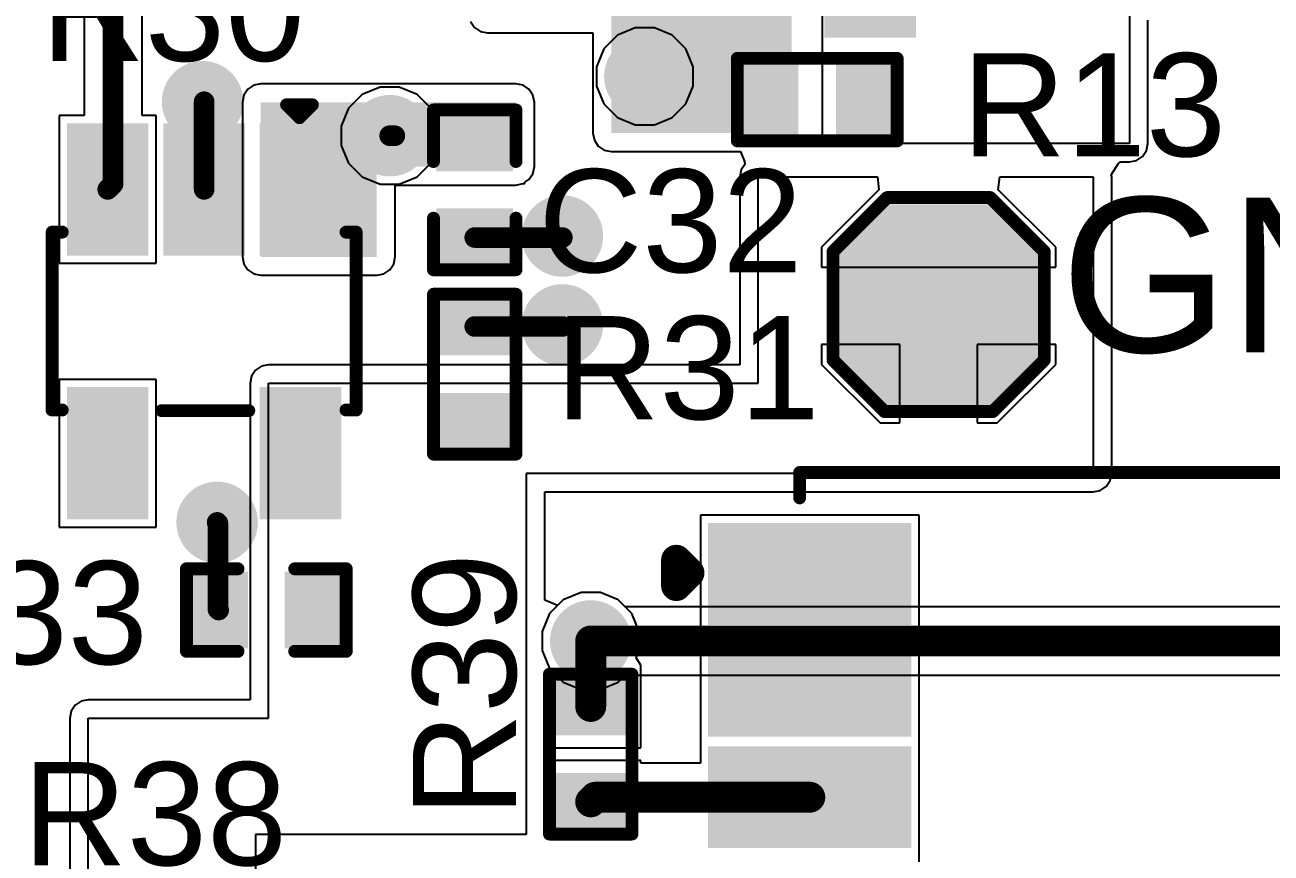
# Model space of a CAD drawing. Header units: millimetres. Extents: x -0.13 to 3.86, y -0.01 to 4.3.
# Drawn here: x 0.1605 to 0.644, y 1.2777 to 1.599 of the extents above; entities that cross this region are included whole.
import ezdxf

# ---------------------------------------------------------------- set-up
doc = ezdxf.new("R2010")
doc.units = ezdxf.units.MM
doc.header["$MEASUREMENT"] = 0
for name, color, linetype in [('BottomLayer', 5, 'Continuous'), ('BottomSolder', 6, 'Continuous'), ('MultiLayer', 9, 'Continuous'), ('PadHoleLayer', 156, 'Continuous'), ('TopLayer', 1, 'Continuous'), ('TopOverlay', 2, 'Continuous'), ('TopPaste', 8, 'Continuous'), ('TopSolder', 216, 'Continuous'), ('ViaHoleLayer', 16, 'Continuous')]:
    doc.layers.add(name, color=color, linetype=linetype)
doc.styles.add('Arial', font='arial.ttf', dxfattribs={"height": 0.2})

# ---------------------------------------------------------------- blocks, each defined once
blk = doc.blocks.new('SOT_23_5_114')
at = {"layer": 'TopLayer'}
for points in [[(-0.07283555, 0.0492119), (-0.02952845, 0.0492119), (-0.02952845, 0.0255899), (-0.07283555, 0.0255899)], [(0.02952845, 0.0492119), (0.07283555, 0.0492119), (0.07283555, 0.0255899), (0.02952845, 0.0255899)], [(-0.07283555, 0.0118119), (-0.02952845, 0.0118119), (-0.02952845, -0.0118101), (-0.07283555, -0.0118101)], [(-0.07283555, -0.0255901), (-0.02952845, -0.0255901), (-0.02952845, -0.0492121), (-0.07283555, -0.0492121)], [(0.02952845, -0.0255901), (0.07283555, -0.0255901), (0.07283555, -0.0492121), (0.02952845, -0.0492121)]]:
    blk.add_hatch(color=1, dxfattribs=at).paths.add_polyline_path(points)
at = {"layer": 'TopPaste'}
for points in [[(-0.07283555, 0.0492119), (-0.02952845, 0.0492119), (-0.02952845, 0.0255899), (-0.07283555, 0.0255899)], [(0.02952845, 0.0492119), (0.07283555, 0.0492119), (0.07283555, 0.0255899), (0.02952845, 0.0255899)], [(-0.07283555, 0.0118119), (-0.02952845, 0.0118119), (-0.02952845, -0.0118101), (-0.07283555, -0.0118101)], [(-0.07283555, -0.0255901), (-0.02952845, -0.0255901), (-0.02952845, -0.0492121), (-0.07283555, -0.0492121)], [(0.02952845, -0.0255901), (0.07283555, -0.0255901), (0.07283555, -0.0492121), (0.02952845, -0.0492121)]]:
    blk.add_hatch(color=8, dxfattribs=at).paths.add_polyline_path(points)
at = {"layer": 'TopSolder'}
for points in [[(-0.07683555, 0.0532119), (-0.02552845, 0.0532119), (-0.02552845, 0.0215899), (-0.07683555, 0.0215899)], [(0.02552845, 0.0532119), (0.07683555, 0.0532119), (0.07683555, 0.0215899), (0.02552845, 0.0215899)], [(-0.07683555, 0.0158119), (-0.02552845, 0.0158119), (-0.02552845, -0.0158101), (-0.07683555, -0.0158101)], [(-0.07683555, -0.0215901), (-0.02552845, -0.0215901), (-0.02552845, -0.0532121), (-0.07683555, -0.0532121)], [(0.02552845, -0.0215901), (0.07683555, -0.0215901), (0.07683555, -0.0532121), (0.02552845, -0.0532121)]]:
    blk.add_hatch(color=216, dxfattribs=at).paths.add_polyline_path(points)
at = {"layer": 'TopOverlay', "const_width": 0.005}
for points in [[(-0.034606, 0.0550629), (-0.034606, 0.0590009)], [(0.034394, 0.0590009), (-0.034606, 0.0590009)], [(0.034394, 0.0550629), (0.034394, 0.0590009)], [(-0.084, 0.0320009), (-0.084, 0.0420009)], [(-0.079, 0.0370009), (-0.084, 0.0420009)], [(-0.084, 0.0320009), (-0.079, 0.0370009)], [(0.034646, -0.0164571), (0.034646, 0.0173229)], [(-0.034606, -0.0589991), (-0.034606, -0.0550631)], [(0.034394, -0.0589991), (0.034394, -0.0550631)], [(0.034394, -0.0589991), (-0.034606, -0.0589991)]]:
    blk.add_lwpolyline(points, dxfattribs=at)
at = {"layer": 'TopOverlay', "const_width": 0.0025}
for points in [[(-0.035856, 0.0590009, 1), (-0.033356, 0.0590009, 1)], [(-0.035856, 0.0590009, 1), (-0.033356, 0.0590009, 1)], [(0.033144, 0.0590009, 1), (0.035644, 0.0590009, 1)], [(0.033144, 0.0590009, 1), (0.035644, 0.0590009, 1)], [(-0.035856, 0.0550629, 1), (-0.033356, 0.0550629, 1)], [(0.033144, 0.0550629, 1), (0.035644, 0.0550629, 1)], [(-0.08525, 0.0420009, 1), (-0.08275, 0.0420009, 1)], [(-0.08525, 0.0420009, 1), (-0.08275, 0.0420009, 1)], [(-0.08025, 0.0370009, 1), (-0.07775, 0.0370009, 1)], [(-0.08025, 0.0370009, 1), (-0.07775, 0.0370009, 1)], [(-0.08525, 0.0320009, 1), (-0.08275, 0.0320009, 1)], [(-0.08525, 0.0320009, 1), (-0.08275, 0.0320009, 1)], [(0.033396, 0.0173229, 1), (0.035896, 0.0173229, 1)], [(0.033396, -0.0164571, 1), (0.035896, -0.0164571, 1)], [(-0.035856, -0.0550631, 1), (-0.033356, -0.0550631, 1)], [(0.033144, -0.0550631, 1), (0.035644, -0.0550631, 1)], [(-0.035856, -0.0589991, 1), (-0.033356, -0.0589991, 1)], [(-0.035856, -0.0589991, 1), (-0.033356, -0.0589991, 1)], [(0.033144, -0.0589991, 1), (0.035644, -0.0589991, 1)], [(0.033144, -0.0589991, 1), (0.035644, -0.0589991, 1)]]:
    blk.add_lwpolyline(points, format="xyb", close=True, dxfattribs=at)
blk = doc.blocks.new('NEO_M8Q_01A_116')
at = {"layer": 'TopLayer'}
for points in [[(-0.20078655, 0.25984255), (-0.27165265, 0.25984255), (-0.27165265, 0.29133865), (-0.20078655, 0.29133865)], [(-0.20078655, 0.21653455), (-0.27165265, 0.21653455), (-0.27165265, 0.24803065), (-0.20078655, 0.24803065)], [(-0.20078655, 0.17322855), (-0.27165265, 0.17322855), (-0.27165265, 0.20472465), (-0.20078655, 0.20472465)]]:
    blk.add_hatch(color=1, dxfattribs=at).paths.add_polyline_path(points)
at = {"layer": 'TopSolder'}
for points in [[(-0.19678655, 0.25584255), (-0.27565265, 0.25584255), (-0.27565265, 0.29533865), (-0.19678655, 0.29533865)], [(-0.19678655, 0.21253455), (-0.27565265, 0.21253455), (-0.27565265, 0.25203065), (-0.19678655, 0.25203065)], [(-0.19678655, 0.16922855), (-0.27565265, 0.16922855), (-0.27565265, 0.20872465), (-0.19678655, 0.20872465)]]:
    blk.add_hatch(color=216, dxfattribs=at).paths.add_polyline_path(points)
at = {"layer": 'TopOverlay'}
for points, const_width in [([(-0.2401576, 0.3149606), (0.2401584, 0.3149606)], 0.005), ([(-0.2401576, 0.3051186), (-0.2401576, 0.3149606)], 0.005), ([(-0.2879996, 0.2810006), (-0.2829996, 0.2760006)], 0.011811), ([(-0.2879996, 0.2710006), (-0.2879996, 0.2810006)], 0.011811), ([(-0.2879996, 0.2710006), (-0.2829996, 0.2760006)], 0.011811)]:
    blk.add_lwpolyline(points, dxfattribs=dict(at, const_width=const_width))
for points, const_width in [([(-0.2414076, 0.3149606, 1), (-0.2389076, 0.3149606, 1)], 0.0025), ([(-0.2414076, 0.3149606, 1), (-0.2389076, 0.3149606, 1)], 0.0025), ([(-0.2414076, 0.3051186, 1), (-0.2389076, 0.3051186, 1)], 0.0025), ([(-0.2909523, 0.2810006, 1), (-0.2850469, 0.2810006, 1)], 0.0059055), ([(-0.2909523, 0.2810006, 1), (-0.2850469, 0.2810006, 1)], 0.0059055), ([(-0.2859523, 0.2760006, 1), (-0.2800469, 0.2760006, 1)], 0.0059055), ([(-0.2859523, 0.2760006, 1), (-0.2800469, 0.2760006, 1)], 0.0059055), ([(-0.2909523, 0.2710006, 1), (-0.2850469, 0.2710006, 1)], 0.0059055), ([(-0.2909523, 0.2710006, 1), (-0.2850469, 0.2710006, 1)], 0.0059055)]:
    blk.add_lwpolyline(points, format="xyb", close=True, dxfattribs=dict(at, const_width=const_width))
blk = doc.blocks.new('R___0402_125')
at = {"layer": 'TopLayer'}
for points in [[(-0.027499, -0.0125009), (-0.027499, 0.0124991), (-0.009499, 0.0124991), (-0.009499, -0.0125009)], [(0.009501, -0.0125009), (0.009501, 0.0124991), (0.027501, 0.0124991), (0.027501, -0.0125009)]]:
    blk.add_hatch(color=1, dxfattribs=at).paths.add_polyline_path(points)
at = {"layer": 'TopPaste'}
for points in [[(-0.027499, -0.0125009), (-0.027499, 0.0124991), (-0.009499, 0.0124991), (-0.009499, -0.0125009)], [(0.009501, -0.0125009), (0.009501, 0.0124991), (0.027501, 0.0124991), (0.027501, -0.0125009)]]:
    blk.add_hatch(color=8, dxfattribs=at).paths.add_polyline_path(points)
at = {"layer": 'TopSolder'}
for points in [[(-0.0296644, -0.0146663), (-0.0296644, 0.0146645), (-0.0073336, 0.0146645), (-0.0073336, -0.0146663)], [(0.0073356, -0.0146663), (0.0073356, 0.0146645), (0.0296664, 0.0146645), (0.0296664, -0.0146663)]]:
    blk.add_hatch(color=216, dxfattribs=at).paths.add_polyline_path(points)
at = {"layer": 'TopOverlay'}
for points, const_width in [([(-0.030999, 0.0159991), (-0.030999, -0.0160009)], 0.005), ([(-0.030999, 0.0159991), (0.031001, 0.0159991)], 0.005), ([(0.031001, 0.0159991), (0.031001, -0.0160009)], 0.005), ([(-0.030999, -0.0160009), (0.031001, -0.0160009)], 0.005), ([(-0.031999, -0.0170009), (0.032001, -0.0170009)], 0.000127)]:
    blk.add_lwpolyline(points, dxfattribs=dict(at, const_width=const_width))
for points, const_width in [([(-0.032249, 0.0159991, 1), (-0.029749, 0.0159991, 1)], 0.0025), ([(-0.032249, 0.0159991, 1), (-0.029749, 0.0159991, 1)], 0.0025), ([(0.029751, 0.0159991, 1), (0.032251, 0.0159991, 1)], 0.0025), ([(0.029751, 0.0159991, 1), (0.032251, 0.0159991, 1)], 0.0025), ([(-0.032249, -0.0160009, 1), (-0.029749, -0.0160009, 1)], 0.0025), ([(-0.032249, -0.0160009, 1), (-0.029749, -0.0160009, 1)], 0.0025), ([(0.029751, -0.0160009, 1), (0.032251, -0.0160009, 1)], 0.0025), ([(0.029751, -0.0160009, 1), (0.032251, -0.0160009, 1)], 0.0025), ([(-0.0320307, -0.0170009, 1), (-0.0319673, -0.0170009, 1)], 6.35e-05), ([(0.0319693, -0.0170009, 1), (0.0320327, -0.0170009, 1)], 6.35e-05)]:
    blk.add_lwpolyline(points, format="xyb", close=True, dxfattribs=dict(at, const_width=const_width))
blk = doc.blocks.new('R___0402_133')
at = {"layer": 'TopLayer'}
for points in [[(-0.027501, -0.0124991), (-0.027501, 0.0125009), (-0.009501, 0.0125009), (-0.009501, -0.0124991)], [(0.009499, -0.0124991), (0.009499, 0.0125009), (0.027499, 0.0125009), (0.027499, -0.0124991)]]:
    blk.add_hatch(color=1, dxfattribs=at).paths.add_polyline_path(points)
at = {"layer": 'TopPaste'}
for points in [[(-0.027501, -0.0124991), (-0.027501, 0.0125009), (-0.009501, 0.0125009), (-0.009501, -0.0124991)], [(0.009499, -0.0124991), (0.009499, 0.0125009), (0.027499, 0.0125009), (0.027499, -0.0124991)]]:
    blk.add_hatch(color=8, dxfattribs=at).paths.add_polyline_path(points)
at = {"layer": 'TopSolder'}
for points in [[(-0.0296664, -0.0146645), (-0.0296664, 0.0146663), (-0.0073356, 0.0146663), (-0.0073356, -0.0146645)], [(0.0073336, -0.0146645), (0.0073336, 0.0146663), (0.0296644, 0.0146663), (0.0296644, -0.0146645)]]:
    blk.add_hatch(color=216, dxfattribs=at).paths.add_polyline_path(points)
at = {"layer": 'TopOverlay'}
for points, const_width in [([(-0.031001, -0.0159991), (-0.031001, 0.0160009)], 0.005), ([(0.030999, 0.0160009), (-0.031001, 0.0160009)], 0.005), ([(0.030999, -0.0159991), (0.030999, 0.0160009)], 0.005), ([(0.030999, -0.0159991), (-0.031001, -0.0159991)], 0.005), ([(0.031999, -0.0169991), (-0.032001, -0.0169991)], 0.000127)]:
    blk.add_lwpolyline(points, dxfattribs=dict(at, const_width=const_width))
for points, const_width in [([(-0.032251, 0.0160009, 1), (-0.029751, 0.0160009, 1)], 0.0025), ([(-0.032251, 0.0160009, 1), (-0.029751, 0.0160009, 1)], 0.0025), ([(0.029749, 0.0160009, 1), (0.032249, 0.0160009, 1)], 0.0025), ([(0.029749, 0.0160009, 1), (0.032249, 0.0160009, 1)], 0.0025), ([(-0.032251, -0.0159991, 1), (-0.029751, -0.0159991, 1)], 0.0025), ([(-0.032251, -0.0159991, 1), (-0.029751, -0.0159991, 1)], 0.0025), ([(0.029749, -0.0159991, 1), (0.032249, -0.0159991, 1)], 0.0025), ([(0.029749, -0.0159991, 1), (0.032249, -0.0159991, 1)], 0.0025), ([(-0.0320327, -0.0169991, 1), (-0.0319693, -0.0169991, 1)], 6.35e-05), ([(0.0319673, -0.0169991, 1), (0.0320307, -0.0169991, 1)], 6.35e-05)]:
    blk.add_lwpolyline(points, format="xyb", close=True, dxfattribs=dict(at, const_width=const_width))
blk = doc.blocks.new('R___0402_151')
at = {"layer": 'TopLayer'}
for points in [[(-0.0275001, -0.0125), (-0.0275001, 0.0125), (-0.0095001, 0.0125), (-0.0095001, -0.0125)], [(0.0094999, -0.0125), (0.0094999, 0.0125), (0.0274999, 0.0125), (0.0274999, -0.0125)]]:
    blk.add_hatch(color=1, dxfattribs=at).paths.add_polyline_path(points)
at = {"layer": 'TopPaste'}
for points in [[(-0.0275001, -0.0125), (-0.0275001, 0.0125), (-0.0095001, 0.0125), (-0.0095001, -0.0125)], [(0.0094999, -0.0125), (0.0094999, 0.0125), (0.0274999, 0.0125), (0.0274999, -0.0125)]]:
    blk.add_hatch(color=8, dxfattribs=at).paths.add_polyline_path(points)
at = {"layer": 'TopSolder'}
for points in [[(-0.0296655, -0.0146654), (-0.0296655, 0.0146654), (-0.0073347, 0.0146654), (-0.0073347, -0.0146654)], [(0.0073345, -0.0146654), (0.0073345, 0.0146654), (0.0296653, 0.0146654), (0.0296653, -0.0146654)]]:
    blk.add_hatch(color=216, dxfattribs=at).paths.add_polyline_path(points)
at = {"layer": 'TopOverlay'}
for points, const_width in [([(-0.0310001, -0.016), (-0.0310001, 0.016)], 0.005), ([(-0.0310001, 0.016), (0.0309999, 0.016)], 0.005), ([(0.0309999, -0.016), (0.0309999, 0.016)], 0.005), ([(-0.0310001, -0.016), (0.0309999, -0.016)], 0.005), ([(-0.0320001, -0.017), (0.0319999, -0.017)], 0.000127)]:
    blk.add_lwpolyline(points, dxfattribs=dict(at, const_width=const_width))
for points, const_width in [([(-0.0322501, 0.016, 1), (-0.0297501, 0.016, 1)], 0.0025), ([(-0.0322501, 0.016, 1), (-0.0297501, 0.016, 1)], 0.0025), ([(0.0297499, 0.016, 1), (0.0322499, 0.016, 1)], 0.0025), ([(0.0297499, 0.016, 1), (0.0322499, 0.016, 1)], 0.0025), ([(-0.0322501, -0.016, 1), (-0.0297501, -0.016, 1)], 0.0025), ([(-0.0322501, -0.016, 1), (-0.0297501, -0.016, 1)], 0.0025), ([(0.0297499, -0.016, 1), (0.0322499, -0.016, 1)], 0.0025), ([(0.0297499, -0.016, 1), (0.0322499, -0.016, 1)], 0.0025), ([(-0.0320318, -0.017, 1), (-0.0319684, -0.017, 1)], 6.35e-05), ([(0.0319682, -0.017, 1), (0.0320316, -0.017, 1)], 6.35e-05)]:
    blk.add_lwpolyline(points, format="xyb", close=True, dxfattribs=dict(at, const_width=const_width))
blk = doc.blocks.new('TSOT_25_170')
at = {"layer": 'TopLayer'}
for points in [[(-0.02360295, 0.05118045), (-0.02360295, 0.02362135), (-0.06297305, 0.02362135), (-0.06297305, 0.05118045)], [(0.06297305, 0.05118045), (0.06297305, 0.02362135), (0.02360295, 0.02362135), (0.02360295, 0.05118045)], [(-0.02360295, 0.01378045), (-0.02360295, -0.01377865), (-0.06297305, -0.01377865), (-0.06297305, 0.01378045)], [(-0.02360295, -0.02362155), (-0.02360295, -0.05118065), (-0.06297305, -0.05118065), (-0.06297305, -0.02362155)], [(0.06297305, -0.02362155), (0.06297305, -0.05118065), (0.02360295, -0.05118065), (0.02360295, -0.02362155)]]:
    blk.add_hatch(color=1, dxfattribs=at).paths.add_polyline_path(points)
at = {"layer": 'TopPaste'}
for points in [[(-0.02360295, 0.05118045), (-0.02360295, 0.02362135), (-0.06297305, 0.02362135), (-0.06297305, 0.05118045)], [(0.06297305, 0.05118045), (0.06297305, 0.02362135), (0.02360295, 0.02362135), (0.02360295, 0.05118045)], [(-0.02360295, 0.01378045), (-0.02360295, -0.01377865), (-0.06297305, -0.01377865), (-0.06297305, 0.01378045)], [(-0.02360295, -0.02362155), (-0.02360295, -0.05118065), (-0.06297305, -0.05118065), (-0.06297305, -0.02362155)], [(0.06297305, -0.02362155), (0.06297305, -0.05118065), (0.02360295, -0.05118065), (0.02360295, -0.02362155)]]:
    blk.add_hatch(color=8, dxfattribs=at).paths.add_polyline_path(points)
at = {"layer": 'TopSolder'}
for points in [[(-0.01960295, 0.05518045), (-0.01960295, 0.01962135), (-0.06697305, 0.01962135), (-0.06697305, 0.05518045)], [(0.06697305, 0.05518045), (0.06697305, 0.01962135), (0.01960295, 0.01962135), (0.01960295, 0.05518045)], [(-0.01960295, 0.01778045), (-0.01960295, -0.01777865), (-0.06697305, -0.01777865), (-0.06697305, 0.01778045)], [(-0.01960295, -0.01962155), (-0.01960295, -0.05518065), (-0.06697305, -0.05518065), (-0.06697305, -0.01962155)], [(0.06697305, -0.01962155), (0.06697305, -0.05518065), (0.01960295, -0.05518065), (0.01960295, -0.01962155)]]:
    blk.add_hatch(color=216, dxfattribs=at).paths.add_polyline_path(points)
at = {"layer": 'TopOverlay', "const_width": 0.005}
for points in [[(0.046, 0.0610009), (-0.046, 0.0610009)], [(-0.075, 0.0330009), (-0.075, 0.0430009)], [(-0.07, 0.0380009), (-0.075, 0.0430009)], [(-0.075, 0.0330009), (-0.07, 0.0380009)], [(0.046, -0.0609991), (-0.046, -0.0609991)]]:
    blk.add_lwpolyline(points, dxfattribs=at)
at = {"layer": 'TopOverlay', "const_width": 0.0025}
for points in [[(-0.04725, 0.0610009, 1), (-0.04475, 0.0610009, 1)], [(0.04475, 0.0610009, 1), (0.04725, 0.0610009, 1)], [(-0.07625, 0.0430009, 1), (-0.07375, 0.0430009, 1)], [(-0.07625, 0.0430009, 1), (-0.07375, 0.0430009, 1)], [(-0.07125, 0.0380009, 1), (-0.06875, 0.0380009, 1)], [(-0.07125, 0.0380009, 1), (-0.06875, 0.0380009, 1)], [(-0.07625, 0.0330009, 1), (-0.07375, 0.0330009, 1)], [(-0.07625, 0.0330009, 1), (-0.07375, 0.0330009, 1)], [(-0.04725, -0.0609991, 1), (-0.04475, -0.0609991, 1)], [(0.04475, -0.0609991, 1), (0.04725, -0.0609991, 1)]]:
    blk.add_lwpolyline(points, format="xyb", close=True, dxfattribs=at)
blk = doc.blocks.new('T____P______TH_1_8___H_________0_92___187')
at = {"layer": 'BottomLayer'}
blk.add_hatch(color=5, dxfattribs=at).paths.add_polyline_path([(0.017717425, 0.03543305), (-0.017715625, 0.03543305), (-0.03543215, 0.017716525), (-0.03543215, -0.017716525), (-0.017715625, -0.03543305), (0.017717425, -0.03543305), (0.03543395, -0.017716525), (0.03543395, 0.017716525)])
at = {"layer": 'BottomSolder'}
blk.add_hatch(color=6, dxfattribs=at).paths.add_polyline_path([(0.019717425, 0.03943305), (-0.019715625, 0.03943305), (-0.03943215, 0.019716525), (-0.03943215, -0.019716525), (-0.019715625, -0.03943305), (0.019717425, -0.03943305), (0.03943395, -0.019716525), (0.03943395, 0.019716525)])
at = {"layer": 'MultiLayer'}
blk.add_hatch(color=9, dxfattribs=at).paths.add_polyline_path([(0.017717425, 0.03543305), (-0.017715625, 0.03543305), (-0.03543215, 0.017716525), (-0.03543215, -0.017716525), (-0.017715625, -0.03543305), (0.017717425, -0.03543305), (0.03543395, -0.017716525), (0.03543395, 0.017716525)])
at = {"layer": 'PadHoleLayer'}
h = blk.add_hatch(color=156, dxfattribs=at)
edge = h.paths.add_edge_path()
edge.add_arc((9e-07, 0), 0.0181102, 0, 360)
at = {"layer": 'TopLayer'}
blk.add_hatch(color=1, dxfattribs=at).paths.add_polyline_path([(0.017717425, 0.03543305), (-0.017715625, 0.03543305), (-0.03543215, 0.017716525), (-0.03543215, -0.017716525), (-0.017715625, -0.03543305), (0.017717425, -0.03543305), (0.03543395, -0.017716525), (0.03543395, 0.017716525)])
at = {"layer": 'TopSolder'}
blk.add_hatch(color=216, dxfattribs=at).paths.add_polyline_path([(0.019717425, 0.03943305), (-0.019715625, 0.03943305), (-0.03943215, 0.019716525), (-0.03943215, -0.019716525), (-0.019715625, -0.03943305), (0.019717425, -0.03943305), (0.03943395, -0.019716525), (0.03943395, 0.019716525)])
at = {"layer": 'TopOverlay', "const_width": 0.005}
for points in [[(-0.0409991, 0.021), (-0.0199991, 0.042)], [(-0.0199991, 0.042), (0.0200009, 0.042)], [(0.0200009, 0.042), (0.0410009, 0.021)], [(-0.0409991, -0.021), (-0.0409991, 0.021)], [(0.0410009, -0.021), (0.0410009, 0.021)], [(-0.0409991, -0.021), (-0.0209991, -0.041)], [(0.0210009, -0.041), (0.0410009, -0.021)], [(-0.0199991, -0.041), (0.0210009, -0.041)]]:
    blk.add_lwpolyline(points, dxfattribs=at)
at = {"layer": 'TopOverlay', "const_width": 0.0025}
for points in [[(-0.0212491, 0.042, 1), (-0.0187491, 0.042, 1)], [(-0.0212491, 0.042, 1), (-0.0187491, 0.042, 1)], [(0.0187509, 0.042, 1), (0.0212509, 0.042, 1)], [(0.0187509, 0.042, 1), (0.0212509, 0.042, 1)], [(-0.0422491, 0.021, 1), (-0.0397491, 0.021, 1)], [(-0.0422491, 0.021, 1), (-0.0397491, 0.021, 1)], [(0.0397509, 0.021, 1), (0.0422509, 0.021, 1)], [(0.0397509, 0.021, 1), (0.0422509, 0.021, 1)], [(-0.0422491, -0.021, 1), (-0.0397491, -0.021, 1)], [(-0.0422491, -0.021, 1), (-0.0397491, -0.021, 1)], [(0.0397509, -0.021, 1), (0.0422509, -0.021, 1)], [(0.0397509, -0.021, 1), (0.0422509, -0.021, 1)], [(-0.0222491, -0.041, 1), (-0.0197491, -0.041, 1)], [(-0.0212491, -0.041, 1), (-0.0187491, -0.041, 1)], [(0.0197509, -0.041, 1), (0.0222509, -0.041, 1)], [(0.0197509, -0.041, 1), (0.0222509, -0.041, 1)]]:
    blk.add_lwpolyline(points, format="xyb", close=True, dxfattribs=at)
blk = doc.blocks.new('C___0402_218')
at = {"layer": 'TopLayer'}
for points in [[(-0.0275009, -0.0125), (-0.0275009, 0.0125), (-0.0095009, 0.0125), (-0.0095009, -0.0125)], [(0.0094991, -0.0125), (0.0094991, 0.0125), (0.0274991, 0.0125), (0.0274991, -0.0125)]]:
    blk.add_hatch(color=1, dxfattribs=at).paths.add_polyline_path(points)
at = {"layer": 'TopPaste'}
for points in [[(-0.0275009, -0.0125), (-0.0275009, 0.0125), (-0.0095009, 0.0125), (-0.0095009, -0.0125)], [(0.0094991, -0.0125), (0.0094991, 0.0125), (0.0274991, 0.0125), (0.0274991, -0.0125)]]:
    blk.add_hatch(color=8, dxfattribs=at).paths.add_polyline_path(points)
at = {"layer": 'TopSolder'}
for points in [[(-0.0298631, -0.0148622), (-0.0298631, 0.0148622), (-0.0071387, 0.0148622), (-0.0071387, -0.0148622)], [(0.0071369, -0.0148622), (0.0071369, 0.0148622), (0.0298613, 0.0148622), (0.0298613, -0.0148622)]]:
    blk.add_hatch(color=216, dxfattribs=at).paths.add_polyline_path(points)
at = {"layer": 'TopOverlay', "const_width": 0.005}
for points in [[(-0.0110009, 0.016), (-0.0310009, 0.016)], [(-0.0310009, 0.016), (-0.0310009, -0.016)], [(0.0309991, 0.016), (0.0109991, 0.016)], [(0.0309991, 0.016), (0.0309991, -0.016)], [(-0.0110009, -0.016), (-0.0310009, -0.016)], [(0.0309991, -0.016), (0.0109991, -0.016)]]:
    blk.add_lwpolyline(points, dxfattribs=at)
at = {"layer": 'TopOverlay', "const_width": 0.0025}
for points in [[(-0.0322509, 0.016, 1), (-0.0297509, 0.016, 1)], [(-0.0322509, 0.016, 1), (-0.0297509, 0.016, 1)], [(-0.0122509, 0.016, 1), (-0.0097509, 0.016, 1)], [(0.0097491, 0.016, 1), (0.0122491, 0.016, 1)], [(0.0297491, 0.016, 1), (0.0322491, 0.016, 1)], [(0.0297491, 0.016, 1), (0.0322491, 0.016, 1)], [(-0.0322509, -0.016, 1), (-0.0297509, -0.016, 1)], [(-0.0322509, -0.016, 1), (-0.0297509, -0.016, 1)], [(-0.0122509, -0.016, 1), (-0.0097509, -0.016, 1)], [(0.0097491, -0.016, 1), (0.0122491, -0.016, 1)], [(0.0297491, -0.016, 1), (0.0322491, -0.016, 1)], [(0.0297491, -0.016, 1), (0.0322491, -0.016, 1)]]:
    blk.add_lwpolyline(points, format="xyb", close=True, dxfattribs=at)
blk = doc.blocks.new('C___0402_219')
at = {"layer": 'TopLayer'}
for points in [[(-0.0275, -0.0124991), (-0.0275, 0.0125009), (-0.0095, 0.0125009), (-0.0095, -0.0124991)], [(0.0095, -0.0124991), (0.0095, 0.0125009), (0.0275, 0.0125009), (0.0275, -0.0124991)]]:
    blk.add_hatch(color=1, dxfattribs=at).paths.add_polyline_path(points)
at = {"layer": 'TopPaste'}
for points in [[(-0.0275, -0.0124991), (-0.0275, 0.0125009), (-0.0095, 0.0125009), (-0.0095, -0.0124991)], [(0.0095, -0.0124991), (0.0095, 0.0125009), (0.0275, 0.0125009), (0.0275, -0.0124991)]]:
    blk.add_hatch(color=8, dxfattribs=at).paths.add_polyline_path(points)
at = {"layer": 'TopSolder'}
for points in [[(-0.0298622, -0.0148613), (-0.0298622, 0.0148631), (-0.0071378, 0.0148631), (-0.0071378, -0.0148613)], [(0.0071378, -0.0148613), (0.0071378, 0.0148631), (0.0298622, 0.0148631), (0.0298622, -0.0148613)]]:
    blk.add_hatch(color=216, dxfattribs=at).paths.add_polyline_path(points)
at = {"layer": 'TopOverlay', "const_width": 0.005}
for points in [[(-0.011, 0.0160009), (-0.031, 0.0160009)], [(-0.031, -0.0159991), (-0.031, 0.0160009)], [(0.031, 0.0160009), (0.011, 0.0160009)], [(0.031, -0.0159991), (0.031, 0.0160009)], [(-0.011, -0.0159991), (-0.031, -0.0159991)], [(0.031, -0.0159991), (0.011, -0.0159991)]]:
    blk.add_lwpolyline(points, dxfattribs=at)
at = {"layer": 'TopOverlay', "const_width": 0.0025}
for points in [[(-0.03225, 0.0160009, 1), (-0.02975, 0.0160009, 1)], [(-0.03225, 0.0160009, 1), (-0.02975, 0.0160009, 1)], [(-0.01225, 0.0160009, 1), (-0.00975, 0.0160009, 1)], [(0.00975, 0.0160009, 1), (0.01225, 0.0160009, 1)], [(0.02975, 0.0160009, 1), (0.03225, 0.0160009, 1)], [(0.02975, 0.0160009, 1), (0.03225, 0.0160009, 1)], [(-0.03225, -0.0159991, 1), (-0.02975, -0.0159991, 1)], [(-0.03225, -0.0159991, 1), (-0.02975, -0.0159991, 1)], [(-0.01225, -0.0159991, 1), (-0.00975, -0.0159991, 1)], [(0.00975, -0.0159991, 1), (0.01225, -0.0159991, 1)], [(0.02975, -0.0159991, 1), (0.03225, -0.0159991, 1)], [(0.02975, -0.0159991, 1), (0.03225, -0.0159991, 1)]]:
    blk.add_lwpolyline(points, format="xyb", close=True, dxfattribs=at)

msp = doc.modelspace()

# ---------------------------------------------------------------- hatches: boundary and pattern name
at = {"layer": 'BottomLayer'}
h = msp.add_hatch(color=5, dxfattribs=at)
edge = h.paths.add_edge_path()
edge.add_arc((0.401, 1.579), 0.011811, 0, 360)
h = msp.add_hatch(color=5, dxfattribs=at)
edge = h.paths.add_edge_path()
edge.add_arc((0.2293949, 1.5691829), 0.011811, 0, 360)
h = msp.add_hatch(color=5, dxfattribs=at)
edge = h.paths.add_edge_path()
edge.add_arc((0.302, 1.556), 0.011811, 0, 360)
h = msp.add_hatch(color=5, dxfattribs=at)
edge = h.paths.add_edge_path()
edge.add_arc((0.3690009, 1.517106), 0.011811, 0, 360)
h = msp.add_hatch(color=5, dxfattribs=at)
edge = h.paths.add_edge_path()
edge.add_arc((0.3690009, 1.482606), 0.011811, 0, 360)
h = msp.add_hatch(color=5, dxfattribs=at)
edge = h.paths.add_edge_path()
edge.add_arc((0.2350449, 1.4060009), 0.011811, 0, 360)
h = msp.add_hatch(color=5, dxfattribs=at)
edge = h.paths.add_edge_path()
edge.add_arc((0.38, 1.36), 0.011811, 0, 360)
at = {"layer": 'BottomSolder'}
h = msp.add_hatch(color=6, dxfattribs=at)
edge = h.paths.add_edge_path()
edge.add_arc((0.401, 1.579), 0.015811, 0, 360)
h = msp.add_hatch(color=6, dxfattribs=at)
edge = h.paths.add_edge_path()
edge.add_arc((0.2293949, 1.5691829), 0.015811, 0, 360)
h = msp.add_hatch(color=6, dxfattribs=at)
edge = h.paths.add_edge_path()
edge.add_arc((0.302, 1.556), 0.015811, 0, 360)
h = msp.add_hatch(color=6, dxfattribs=at)
edge = h.paths.add_edge_path()
edge.add_arc((0.3690009, 1.517106), 0.015811, 0, 360)
h = msp.add_hatch(color=6, dxfattribs=at)
edge = h.paths.add_edge_path()
edge.add_arc((0.3690009, 1.482606), 0.015811, 0, 360)
h = msp.add_hatch(color=6, dxfattribs=at)
edge = h.paths.add_edge_path()
edge.add_arc((0.2350449, 1.4060009), 0.015811, 0, 360)
h = msp.add_hatch(color=6, dxfattribs=at)
edge = h.paths.add_edge_path()
edge.add_arc((0.38, 1.36), 0.015811, 0, 360)
at = {"layer": 'TopLayer'}
for points in [[(0.388, 1.557), (0.458, 1.557), (0.458, 1.639), (0.388, 1.639)], [(0.252, 1.544), (0.351, 1.544), (0.351, 1.569), (0.252, 1.569)], [(0.252, 1.509), (0.297, 1.509), (0.297, 1.569), (0.252, 1.569)]]:
    msp.add_hatch(color=1, dxfattribs=at).paths.add_polyline_path(points)
h = msp.add_hatch(color=1, dxfattribs=at)
edge = h.paths.add_edge_path()
edge.add_arc((0.401, 1.579), 0.011811, 0, 360)
h = msp.add_hatch(color=1, dxfattribs=at)
edge = h.paths.add_edge_path()
edge.add_arc((0.2293949, 1.5691829), 0.011811, 0, 360)
h = msp.add_hatch(color=1, dxfattribs=at)
edge = h.paths.add_edge_path()
edge.add_arc((0.302, 1.556), 0.011811, 0, 360)
h = msp.add_hatch(color=1, dxfattribs=at)
edge = h.paths.add_edge_path()
edge.add_arc((0.3690009, 1.517106), 0.011811, 0, 360)
h = msp.add_hatch(color=1, dxfattribs=at)
edge = h.paths.add_edge_path()
edge.add_arc((0.3690009, 1.482606), 0.011811, 0, 360)
h = msp.add_hatch(color=1, dxfattribs=at)
edge = h.paths.add_edge_path()
edge.add_arc((0.2350449, 1.4060009), 0.011811, 0, 360)
h = msp.add_hatch(color=1, dxfattribs=at)
edge = h.paths.add_edge_path()
edge.add_arc((0.38, 1.36), 0.011811, 0, 360)
at = {"layer": 'ViaHoleLayer'}
h = msp.add_hatch(color=16, dxfattribs=at)
edge = h.paths.add_edge_path()
edge.add_arc((0.401, 1.579), 0.0059055, 0, 360)
h = msp.add_hatch(color=16, dxfattribs=at)
edge = h.paths.add_edge_path()
edge.add_arc((0.2293949, 1.5691829), 0.0059055, 0, 360)
h = msp.add_hatch(color=16, dxfattribs=at)
edge = h.paths.add_edge_path()
edge.add_arc((0.302, 1.556), 0.0059055, 0, 360)
h = msp.add_hatch(color=16, dxfattribs=at)
edge = h.paths.add_edge_path()
edge.add_arc((0.3690009, 1.517106), 0.0059055, 0, 360)
h = msp.add_hatch(color=16, dxfattribs=at)
edge = h.paths.add_edge_path()
edge.add_arc((0.3690009, 1.482606), 0.0059055, 0, 360)
h = msp.add_hatch(color=16, dxfattribs=at)
edge = h.paths.add_edge_path()
edge.add_arc((0.2350449, 1.4060009), 0.0059055, 0, 360)
h = msp.add_hatch(color=16, dxfattribs=at)
edge = h.paths.add_edge_path()
edge.add_arc((0.38, 1.36), 0.0059055, 0, 360)

# ---------------------------------------------------------------- linework, layer by layer
at = {"layer": 'BottomLayer'}
for p, q in [((0.3972583, 1.597811), (0.3903444, 1.5949472)), ((0.4047417, 1.597811), (0.3972583, 1.597811)), ((0.4116556, 1.5949472), (0.4047417, 1.597811)), ((0.3903444, 1.5949472), (0.3850528, 1.5896556)), ((0.4169472, 1.5896556), (0.4116556, 1.5949472)), ((0.3850528, 1.5896556), (0.382189, 1.5827417)), ((0.419811, 1.5827417), (0.4169472, 1.5896556)), ((0.382189, 1.5827417), (0.382189, 1.5752583)), ((0.419811, 1.5752583), (0.419811, 1.5827417)), ((0.2913444, 1.5719472), (0.2860528, 1.5666556)), ((0.2982583, 1.574811), (0.2913444, 1.5719472)), ((0.3057417, 1.574811), (0.2982583, 1.574811)), ((0.3126556, 1.5719472), (0.3057417, 1.574811)), ((0.3179472, 1.5666556), (0.3126556, 1.5719472)), ((0.382189, 1.5752583), (0.3850528, 1.5683444)), ((0.4169472, 1.5683444), (0.419811, 1.5752583)), ((0.2860528, 1.5666556), (0.283189, 1.5597417)), ((0.320811, 1.5597417), (0.3179472, 1.5666556)), ((0.3850528, 1.5683444), (0.3903444, 1.5630528)), ((0.4116556, 1.5630528), (0.4169472, 1.5683444)), ((0.3903444, 1.5630528), (0.3972583, 1.560189)), ((0.4047417, 1.560189), (0.4116556, 1.5630528)), ((0.283189, 1.5597417), (0.283189, 1.5522583)), ((0.320811, 1.5522583), (0.320811, 1.5597417)), ((0.3972583, 1.560189), (0.4047417, 1.560189)), ((0.283189, 1.5522583), (0.2860528, 1.5453444)), ((0.3179472, 1.5453444), (0.320811, 1.5522583)), ((0.2860528, 1.5453444), (0.2913444, 1.5400528)), ((0.3126556, 1.5400528), (0.3179472, 1.5453444)), ((0.2913444, 1.5400528), (0.2982583, 1.537189)), ((0.3057417, 1.537189), (0.3126556, 1.5400528)), ((0.2982583, 1.537189), (0.3057417, 1.537189)), ((0.4937844, 1.532433), (0.4725679, 1.5112165)), ((0.5362174, 1.532433), (0.4937844, 1.532433)), ((0.5574339, 1.5112165), (0.5362174, 1.532433)), ((0.4725679, 1.5112165), (0.4725679, 1.4687835)), ((0.5574339, 1.4687835), (0.5574339, 1.5112165)), ((0.4725679, 1.4687835), (0.4937844, 1.447567)), ((0.5362174, 1.447567), (0.5574339, 1.4687835)), ((0.4937844, 1.447567), (0.5362174, 1.447567)), ((0.3762583, 1.378811), (0.3693444, 1.3759472)), ((0.3837417, 1.378811), (0.3762583, 1.378811)), ((0.3906556, 1.3759472), (0.3837417, 1.378811)), ((0.3693444, 1.3759472), (0.3640528, 1.3706556)), ((0.3933481, 1.3732547), (0.3906556, 1.3759472)), ((0.913, 1.3732547), (0.3933481, 1.3732547)), ((0.3640528, 1.3706556), (0.361189, 1.3637417)), ((0.361189, 1.3637417), (0.361189, 1.3562583)), ((0.361189, 1.3562583), (0.3640528, 1.3493444)), ((0.3640528, 1.3493444), (0.3693444, 1.3440528)), ((0.3906556, 1.3440528), (0.3933481, 1.3467453)), ((0.3933481, 1.3467453), (0.9075097, 1.3467453)), ((0.3693444, 1.3440528), (0.3762583, 1.341189)), ((0.3762583, 1.341189), (0.3837417, 1.341189)), ((0.3837417, 1.341189), (0.3906556, 1.3440528))]:
    msp.add_line(p, q, dxfattribs=at)
at = {"layer": 'BottomLayer', "const_width": 0.012}
msp.add_lwpolyline([(0.38, 1.36), (0.913, 1.36)], dxfattribs=at)
at = {"layer": 'BottomLayer', "const_width": 0.006}
msp.add_lwpolyline([(0.377, 1.36, 1), (0.383, 1.36, 1)], format="xyb", close=True, dxfattribs=at)
at = {"layer": 'TopLayer'}
for p, q in [((0.47, 1.553), (0.47, 1.659)), ((0.1834694, 1.6299995), (0.1834694, 1.5638355)), ((0.2059004, 1.5638355), (0.2059004, 1.6054232)), ((0.589, 1.608), (0.589, 1.553)), ((0.5961371, 1.553), (0.5961371, 1.6008629)), ((0.3334071, 1.6002688), (0.3349542, 1.5979533)), ((0.3349542, 1.5979533), (0.3372697, 1.5964062)), ((0.3372697, 1.5964062), (0.3400009, 1.5958629)), ((0.3400009, 1.5958629), (0.3808629, 1.5958629)), ((0.3808629, 1.5958629), (0.3808629, 1.557)), ((0.2454062, 1.5717312), (0.2448629, 1.569)), ((0.2469533, 1.5740467), (0.2454062, 1.5717312)), ((0.2492688, 1.5755938), (0.2469533, 1.5740467)), ((0.252, 1.5761371), (0.2492688, 1.5755938)), ((0.351, 1.5761371), (0.252, 1.5761371)), ((0.3537312, 1.5755938), (0.351, 1.5761371)), ((0.3560467, 1.5740467), (0.3537312, 1.5755938)), ((0.3575938, 1.5717312), (0.3560467, 1.5740467)), ((0.3581371, 1.569), (0.3575938, 1.5717312)), ((0.2448629, 1.569), (0.2448629, 1.544)), ((0.3581371, 1.544), (0.3581371, 1.569)), ((0.1834694, 1.5638355), (0.1737879, 1.5638355)), ((0.1737879, 1.5638355), (0.1737879, 1.5065285)), ((0.2114099, 1.5638355), (0.2059004, 1.5638355)), ((0.2114099, 1.5065285), (0.2114099, 1.5638355)), ((0.3808629, 1.557), (0.3814062, 1.5542688)), ((0.3814062, 1.5542688), (0.3829533, 1.5519533)), ((0.589, 1.553), (0.47, 1.553)), ((0.5955938, 1.5502688), (0.5961371, 1.553)), ((0.3829533, 1.5519533), (0.3852688, 1.5504062)), ((0.3852688, 1.5504062), (0.388, 1.5498629)), ((0.388, 1.5498629), (0.4381615, 1.5498629)), ((0.4381615, 1.5498629), (0.4396158, 1.5459538)), ((0.5917312, 1.5464062), (0.5940467, 1.5479533)), ((0.5940467, 1.5479533), (0.5955938, 1.5502688)), ((0.2448629, 1.544), (0.2448629, 1.509)), ((0.3575938, 1.5412688), (0.3581371, 1.544)), ((0.4384062, 1.5427312), (0.4378629, 1.54)), ((0.4398305, 1.5448629), (0.4384062, 1.5427312)), ((0.4396158, 1.5459538), (0.4398305, 1.5448629)), ((0.5819655, 1.5408628), (0.5846104, 1.5451405)), ((0.5846104, 1.5451405), (0.5855148, 1.5458629)), ((0.5855148, 1.5458629), (0.589, 1.5458629)), ((0.589, 1.5458629), (0.5917312, 1.5464062)), ((0.3545, 1.5379199), (0.3560467, 1.5389533)), ((0.3545, 1.5375), (0.3545, 1.5379199)), ((0.3560467, 1.5389533), (0.3575938, 1.5412688)), ((0.4378629, 1.54), (0.4378629, 1.4671371)), ((0.445, 1.46), (0.445, 1.54)), ((0.445, 1.54), (0.491239, 1.54)), ((0.491239, 1.54), (0.4918514, 1.535)), ((0.5381504, 1.535), (0.5387628, 1.54)), ((0.5387628, 1.54), (0.575, 1.54)), ((0.575, 1.54), (0.575, 1.425)), ((0.5821371, 1.54), (0.5819655, 1.5408628)), ((0.5821371, 1.425), (0.5821371, 1.54)), ((0.3041371, 1.509), (0.3041371, 1.5368629)), ((0.3041371, 1.5368629), (0.351, 1.5368629)), ((0.351, 1.5368629), (0.3537312, 1.5374062)), ((0.3537312, 1.5374062), (0.3538716, 1.5375)), ((0.3538716, 1.5375), (0.3545, 1.5375)), ((0.4918514, 1.535), (0.4695679, 1.5127165)), ((0.5604339, 1.5127165), (0.5381504, 1.535)), ((0.2448629, 1.509), (0.2454062, 1.5062688)), ((0.3035938, 1.5062688), (0.3041371, 1.509)), ((0.4695679, 1.5127165), (0.4695679, 1.505)), ((0.5604339, 1.505), (0.5604339, 1.5127165)), ((0.1737879, 1.5065285), (0.2114099, 1.5065285)), ((0.2454062, 1.5062688), (0.2469533, 1.5039533)), ((0.2469533, 1.5039533), (0.2492688, 1.5024062)), ((0.2997312, 1.5024062), (0.3020467, 1.5039533)), ((0.3020467, 1.5039533), (0.3035938, 1.5062688)), ((0.4695679, 1.505), (0.5604339, 1.505)), ((0.2492688, 1.5024062), (0.252, 1.5018629)), ((0.252, 1.5018629), (0.297, 1.5018629)), ((0.297, 1.5018629), (0.2997312, 1.5024062)), ((0.5000009, 1.475), (0.4695679, 1.475)), ((0.4695679, 1.475), (0.4695679, 1.4672835)), ((0.5000009, 1.444567), (0.5000009, 1.475)), ((0.5604339, 1.475), (0.5300009, 1.475)), ((0.5300009, 1.475), (0.5300009, 1.444567)), ((0.5604339, 1.4672835), (0.5604339, 1.475)), ((0.2522688, 1.4665938), (0.2499533, 1.4650467)), ((0.255, 1.4671371), (0.2522688, 1.4665938)), ((0.4378629, 1.4671371), (0.255, 1.4671371)), ((0.4695679, 1.4672835), (0.4922844, 1.444567)), ((0.5377174, 1.444567), (0.5604339, 1.4672835)), ((0.2114099, 1.4614715), (0.1737879, 1.4614715)), ((0.1737879, 1.4614715), (0.1737879, 1.4041645)), ((0.2114099, 1.4041645), (0.2114099, 1.4614715)), ((0.2484062, 1.4627312), (0.2478629, 1.46)), ((0.2499533, 1.4650467), (0.2484062, 1.4627312)), ((0.2478629, 1.46), (0.2478629, 1.3371371)), ((0.255, 1.33), (0.255, 1.46)), ((0.255, 1.46), (0.445, 1.46)), ((0.4922844, 1.444567), (0.5000009, 1.444567)), ((0.5300009, 1.444567), (0.5377174, 1.444567)), ((0.575, 1.425), (0.355, 1.425)), ((0.355, 1.425), (0.355, 1.285)), ((0.5800467, 1.4199533), (0.5815938, 1.4222688)), ((0.5815938, 1.4222688), (0.5821371, 1.425)), ((0.3621371, 1.375811), (0.3621371, 1.4178629)), ((0.3621371, 1.4178629), (0.575, 1.4178629)), ((0.575, 1.4178629), (0.5777312, 1.4184062)), ((0.5777312, 1.4184062), (0.5800467, 1.4199533)), ((0.5074339, 1.408748), (0.4225679, 1.408748)), ((0.4225679, 1.408748), (0.4225679, 1.363252)), ((0.5074339, 1.363252), (0.5074339, 1.408748)), ((0.1737879, 1.4041645), (0.2114099, 1.4041645)), ((0.3762583, 1.378811), (0.3693444, 1.3759472)), ((0.3837417, 1.378811), (0.3762583, 1.378811)), ((0.3906556, 1.3759472), (0.3837417, 1.378811)), ((0.3671371, 1.3737399), (0.3621371, 1.375811)), ((0.3693444, 1.3759472), (0.3671371, 1.3737399)), ((0.3959472, 1.3706556), (0.3906556, 1.3759472)), ((0.398811, 1.3637417), (0.3959472, 1.3706556)), ((0.398811, 1.3562583), (0.398811, 1.3637417)), ((0.4225679, 1.363252), (0.4225679, 1.3126407)), ((0.5074339, 1.319944), (0.5074339, 1.363252)), ((0.3976297, 1.3534065), (0.398811, 1.3562583)), ((0.399501, 1.350606), (0.3976297, 1.3534065)), ((0.3995009, 1.318606), (0.3995009, 1.350606)), ((0.3995009, 1.350606), (0.399501, 1.350606)), ((0.1799533, 1.3350467), (0.1784062, 1.3327312)), ((0.1822688, 1.3365938), (0.1799533, 1.3350467)), ((0.185, 1.3371371), (0.1822688, 1.3365938)), ((0.2478629, 1.3371371), (0.185, 1.3371371)), ((0.1784062, 1.3327312), (0.1778629, 1.33)), ((0.1778629, 1.33), (0.1778629, 1.095)), ((0.185, 1.095), (0.185, 1.33)), ((0.185, 1.33), (0.255, 1.33)), ((0.3621371, 1.313606), (0.3621371, 1.318606)), ((0.3621371, 1.318606), (0.3995009, 1.318606)), ((0.5074339, 1.2693327), (0.5074339, 1.319944)), ((0.3995009, 1.313606), (0.3621371, 1.313606)), ((0.3995009, 1.3126407), (0.3995009, 1.313606)), ((0.4225679, 1.3126407), (0.3995009, 1.3126407)), ((0.355, 1.285), (0.25, 1.285)), ((0.25, 1.285), (0.25, 1.13))]:
    msp.add_line(p, q, dxfattribs=at)
for points, const_width in [([(0.1946849, 1.537268), (0.1946849, 1.63)], 0.008), ([(0.2300009, 1.535182), (0.2300009, 1.5691829)], 0.008), ([(0.302, 1.556), (0.304, 1.556)], 0.008), ([(0.1925989, 1.535182), (0.1946849, 1.537268)], 0.008), ([(0.335, 1.5165), (0.3690009, 1.5165)], 0.008), ([(0.335, 1.482), (0.3690009, 1.482)], 0.008), ([(0.2350449, 1.4060009), (0.2353479, 1.4056979)], 0.008), ([(0.2353479, 1.372303), (0.2353479, 1.4056979)], 0.008), ([(0.2353479, 1.372303), (0.2356509, 1.372)], 0.008), ([(0.38, 1.36), (0.3800009, 1.3599991)], 0.012), ([(0.3800009, 1.334606), (0.3800009, 1.3599991)], 0.012), ([(0.3800009, 1.297606), (0.3817809, 1.299386)], 0.012), ([(0.3817809, 1.299386), (0.4650009, 1.299386)], 0.012)]:
    msp.add_lwpolyline(points, dxfattribs=dict(at, const_width=const_width))
for points, const_width in [([(0.2280009, 1.5691829, 1), (0.2320009, 1.5691829, 1)], 0.004), ([(0.3, 1.556, 1), (0.304, 1.556, 1)], 0.004), ([(0.302, 1.556, 1), (0.306, 1.556, 1)], 0.004), ([(0.1905989, 1.535182, 1), (0.1945989, 1.535182, 1)], 0.004), ([(0.1926849, 1.537268, 1), (0.1966849, 1.537268, 1)], 0.004), ([(0.1926849, 1.537268, 1), (0.1966849, 1.537268, 1)], 0.004), ([(0.2280009, 1.535182, 1), (0.2320009, 1.535182, 1)], 0.004), ([(0.333, 1.5165, 1), (0.337, 1.5165, 1)], 0.004), ([(0.3670009, 1.5165, 1), (0.3710009, 1.5165, 1)], 0.004), ([(0.333, 1.482, 1), (0.337, 1.482, 1)], 0.004), ([(0.3670009, 1.482, 1), (0.3710009, 1.482, 1)], 0.004), ([(0.2330449, 1.4060009, 1), (0.2370449, 1.4060009, 1)], 0.004), ([(0.2333479, 1.4056979, 1), (0.2373479, 1.4056979, 1)], 0.004), ([(0.2333479, 1.4056979, 1), (0.2373479, 1.4056979, 1)], 0.004), ([(0.2333479, 1.372303, 1), (0.2373479, 1.372303, 1)], 0.004), ([(0.2333479, 1.372303, 1), (0.2373479, 1.372303, 1)], 0.004), ([(0.2336509, 1.372, 1), (0.2376509, 1.372, 1)], 0.004), ([(0.377, 1.36, 1), (0.383, 1.36, 1)], 0.006), ([(0.3770009, 1.3599991, 1), (0.3830009, 1.3599991, 1)], 0.006), ([(0.3770009, 1.3599991, 1), (0.3830009, 1.3599991, 1)], 0.006), ([(0.3770009, 1.334606, 1), (0.3830009, 1.334606, 1)], 0.006), ([(0.3770009, 1.297606, 1), (0.3830009, 1.297606, 1)], 0.006), ([(0.3787809, 1.299386, 1), (0.3847809, 1.299386, 1)], 0.006), ([(0.3787809, 1.299386, 1), (0.3847809, 1.299386, 1)], 0.006), ([(0.4620009, 1.299386, 1), (0.4680009, 1.299386, 1)], 0.006)]:
    msp.add_lwpolyline(points, format="xyb", close=True, dxfattribs=dict(at, const_width=const_width))

# ---------------------------------------------------------------- block references
for name, p, rotation in [('TSOT_25_170', (0.451, 1.661), 270), ('SOT_23_5_114', (0.23, 1.484), 270), ('C___0402_219', (0.3349991, 1.535), 270), ('R___0402_133', (0.3349991, 1.463499), 270), ('C___0402_218', (0.25415, 1.372), 180), ('R___0402_125', (0.38, 1.316105), 90)]:
    msp.add_blockref(name, p, dxfattribs=dict(rotation=rotation))
for name, p in [('R___0402_151', (0.467895, 1.57)), ('T____P______TH_1_8___H_________0_92___187', (0.515, 1.49)), ('NEO_M8Q_01A_116', (0.7012205, 1.1104094))]:
    msp.add_blockref(name, p)

# ---------------------------------------------------------------- texts
at = {"layer": 'TopOverlay', "style": 'Arial'}
for s, height, p in [('R30', 0.04, (0.1666839, 1.5850065)), ('R13', 0.04, (0.5240162, 1.5480065)), ('C32', 0.04, (0.359683, 1.5030065)), ('GNSSRVDD', 0.06, (0.5623259, 1.472027)), ('R31', 0.04, (0.3663484, 1.4460065)), ('C33', 0.04, (0.1056839, 1.3510065)), ('R38', 0.04, (0.1596839, 1.2730065))]:
    msp.add_text(s, height=height, dxfattribs=at).set_placement(p)
msp.add_text('R39', height=0.04, rotation=90, dxfattribs=at).set_placement((0.3509935, 1.2916839))

doc.saveas('drawing.dxf')
